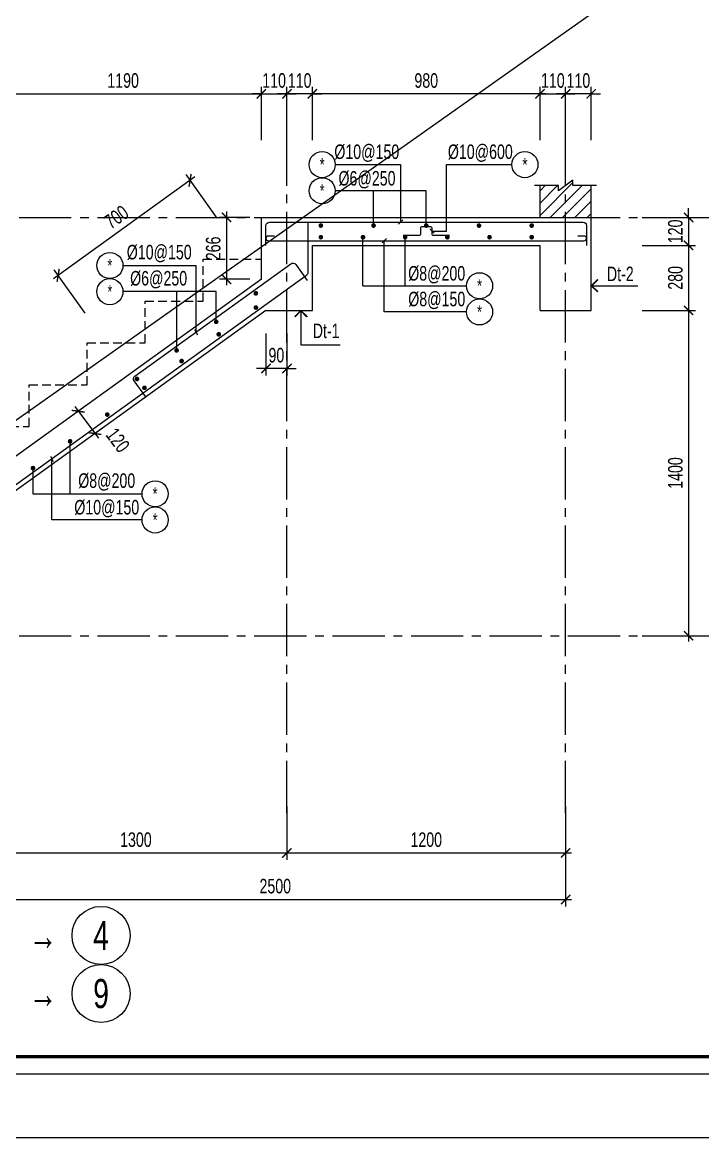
# Model space of a CAD drawing. Header units: millimetres. Extents: x -77370 to 109412, y -14880 to 214694.
# Drawn here: x 50851 to 56709, y 184994 to 194595 of the extents above; entities that cross this region are included whole.
import ezdxf
from ezdxf.enums import TextEntityAlignment as Align

# ---------------------------------------------------------------- set-up
doc = ezdxf.new("R2010")
doc.units = ezdxf.units.MM
doc.header["$LTSCALE"] = 300
doc.header["$MEASUREMENT"] = 0
doc.header["$PDMODE"] = 66
doc.linetypes.add('CENTER2', pattern=[1.125, 0.75, -0.125, 0.125, -0.125])
doc.linetypes.add('HIDDEN', pattern=[0.375, 0.25, -0.125])
doc.layers.get('0').update_dxf_attribs({"linetype": 'CONTINUOUS'})
doc.layers.get('DEFPOINTS').update_dxf_attribs({"linetype": 'CONTINUOUS'})
for name, color, linetype in [('CDC-KHUNGTEN', 7, 'CONTINUOUS'), ('CDC.01.AXIS', 160, 'CENTER2'), ('CDC.02.DIM', 1, 'CONTINUOUS'), ('CDC.03.BORDER', 3, 'CONTINUOUS'), ('CDC.06.TEXT', 2, 'CONTINUOUS'), ('CDC.10.HATCH', 251, 'CONTINUOUS'), ('CDC.11.NOTE', 8, 'CONTINUOUS'), ('CDC.14.STEELNUM', 2, 'CONTINUOUS'), ('KCS_HIDDEN', 8, 'HIDDEN'), ('KCS_SNODE', 6, 'CONTINUOUS'), ('KCS_STEEL', 4, 'CONTINUOUS'), ('KCS_TEXT_B', 2, 'CONTINUOUS')]:
    doc.layers.add(name, color=color, linetype=linetype)
doc.layers.add('KCS_Plotter', color=11, linetype='CONTINUOUS', plot=False)
doc.styles.add('KCS_BIGTEXT', font='arial.ttf', dxfattribs={"width": 0.7})
doc.styles.add('KCS_SMTEXT', font='arial.ttf', dxfattribs={"width": 0.7})
doc.dimstyles.new('KCS_DIM50 scale 2', dxfattribs={"dimscale": 50, "dimtxt": 2.5, "dimasz": 1.6, "dimexe": 1.2, "dimexo": 0, "dimgap": 1, "dimtad": 1, "dimdec": 0, "dimlfac": 0.5, "dimzin": 0, "dimdsep": 46, "dimtxsty": 'KCS_SMTEXT', "dimblk": 'ARCHTICK', "dimcen": 0, "dimdle": 1, "dimclrd": 256, "dimclre": 256, "dimclrt": 2, "dimadec": 0, "dimazin": 0, "dimtfac": 1, "dimtdec": 0, "dimtix": 1, "dimtmove": 2, "dimatfit": 3, "dimfxl": 1, "dimtolj": 1, "dimtzin": 0, "dimarcsym": 0})

# ---------------------------------------------------------------- blocks, each defined once
blk = doc.blocks.new('_ArchTick')
at = {"color": 0, "linetype": 'ByBlock', "const_width": 0.15}
blk.add_lwpolyline([(-0.5, -0.5), (0.5, 0.5)], dxfattribs=at)
blk = doc.blocks.new('*D1285')
at = {"layer": 'CDC.02.DIM', "lineweight": -2, "transparency": 16777216}
for p, q in [((53129.2, 187845.3), (53129.2, 187385.3)), ((55529.2, 187845.3), (55529.2, 187385.3)), ((53079.2, 187445.3), (55579.2, 187445.3))]:
    blk.add_line(p, q, dxfattribs=at)
at = {"layer": 'DEFPOINTS', "color": 0, "transparency": 16777216}
for p in [(53129.2, 187845.3), (55529.2, 187845.3), (55529.2, 187445.3)]:
    blk.add_point(p, dxfattribs=at)
at = {"layer": 'CDC.02.DIM', "lineweight": -2, "transparency": 16777216, "xscale": 80, "yscale": 80, "zscale": 80, "rotation": 180}
blk.add_blockref('_ArchTick', (53129.2, 187445.3), dxfattribs=at)
at = {"layer": 'CDC.02.DIM', "lineweight": -2, "transparency": 16777216, "xscale": 80, "yscale": 80, "zscale": 80}
blk.add_blockref('_ArchTick', (55529.2, 187445.3), dxfattribs=at)
at = {"layer": 'CDC.02.DIM', "color": 2, "transparency": 16777216, "insert": (54329.2, 187559.2), "char_height": 125, "attachment_point": 5, "style": 'KCS_SMTEXT'}
blk.add_mtext('\\A1;1200', dxfattribs=at)
blk = doc.blocks.new('*D1286')
at = {"layer": 'CDC.02.DIM', "lineweight": -2, "transparency": 16777216}
for p, q in [((50529.2, 187845.3), (50529.2, 187385.3)), ((53129.2, 187845.3), (53129.2, 187385.3)), ((50479.2, 187445.3), (53179.2, 187445.3))]:
    blk.add_line(p, q, dxfattribs=at)
at = {"layer": 'DEFPOINTS', "color": 0, "transparency": 16777216}
for p in [(50529.2, 187845.3), (53129.2, 187845.3), (53129.2, 187445.3)]:
    blk.add_point(p, dxfattribs=at)
at = {"layer": 'CDC.02.DIM', "lineweight": -2, "transparency": 16777216, "xscale": 80, "yscale": 80, "zscale": 80, "rotation": 180}
blk.add_blockref('_ArchTick', (50529.2, 187445.3), dxfattribs=at)
at = {"layer": 'CDC.02.DIM', "lineweight": -2, "transparency": 16777216, "xscale": 80, "yscale": 80, "zscale": 80}
blk.add_blockref('_ArchTick', (53129.2, 187445.3), dxfattribs=at)
at = {"layer": 'CDC.02.DIM', "color": 2, "transparency": 16777216, "insert": (51829.2, 187559.2), "char_height": 125, "attachment_point": 5, "style": 'KCS_SMTEXT'}
blk.add_mtext('\\A1;1300', dxfattribs=at)
blk = doc.blocks.new('*D1288')
at = {"layer": 'CDC.02.DIM', "lineweight": -2, "transparency": 16777216}
for p, q in [((53349.2, 193579.9), (53349.2, 194039.9)), ((55309.2, 193579.9), (55309.2, 194039.9)), ((55359.2, 193979.9), (53299.2, 193979.9))]:
    blk.add_line(p, q, dxfattribs=at)
at = {"layer": 'DEFPOINTS', "color": 0, "transparency": 16777216}
for p in [(53349.2, 193979.9), (53349.2, 193579.9), (55309.2, 193579.9)]:
    blk.add_point(p, dxfattribs=at)
at = {"layer": 'CDC.02.DIM', "lineweight": -2, "transparency": 16777216, "xscale": 80, "yscale": 80, "zscale": 80, "rotation": 180}
blk.add_blockref('_ArchTick', (53349.2, 193979.9), dxfattribs=at)
at = {"layer": 'CDC.02.DIM', "lineweight": -2, "transparency": 16777216, "xscale": 80, "yscale": 80, "zscale": 80}
blk.add_blockref('_ArchTick', (55309.2, 193979.9), dxfattribs=at)
at = {"layer": 'CDC.02.DIM', "color": 2, "transparency": 16777216, "insert": (54329.2, 194093.7), "char_height": 125, "attachment_point": 5, "style": 'KCS_SMTEXT'}
blk.add_mtext('\\A1;980', dxfattribs=at)
blk = doc.blocks.new('*D1289')
at = {"layer": 'CDC.02.DIM', "lineweight": -2, "transparency": 16777216}
for p, q in [((55529.2, 193579.9), (55529.2, 194039.9)), ((55749.2, 193579.9), (55749.2, 194039.9)), ((55529.2, 193979.9), (55449.2, 193979.9)), ((55749.2, 193979.9), (55529.2, 193979.9)), ((55749.2, 193979.9), (55829.2, 193979.9))]:
    blk.add_line(p, q, dxfattribs=at)
at = {"layer": 'DEFPOINTS', "color": 0, "transparency": 16777216}
for p in [(55529.2, 193979.9), (55529.2, 193579.9), (55749.2, 193579.9)]:
    blk.add_point(p, dxfattribs=at)
at = {"layer": 'CDC.02.DIM', "lineweight": -2, "transparency": 16777216, "xscale": 80, "yscale": 80, "zscale": 80}
blk.add_blockref('_ArchTick', (55529.2, 193979.9), dxfattribs=at)
at = {"layer": 'CDC.02.DIM', "lineweight": -2, "transparency": 16777216, "xscale": 80, "yscale": 80, "zscale": 80, "rotation": 180}
blk.add_blockref('_ArchTick', (55749.2, 193979.9), dxfattribs=at)
at = {"layer": 'CDC.02.DIM', "color": 2, "transparency": 16777216, "insert": (55639.2, 194093.7), "char_height": 125, "attachment_point": 5, "style": 'KCS_SMTEXT'}
blk.add_mtext('\\A1;110', dxfattribs=at)
blk = doc.blocks.new('*D996')
at = {"layer": 'CDC.02.DIM', "lineweight": -2, "transparency": 16777216}
for p, q in [((52529.4, 192910.7), (52260.6, 193284)), ((52336.2, 193264.5), (51118.9, 192388.1)), ((51393.2, 192092.7), (51124.4, 192466))]:
    blk.add_line(p, q, dxfattribs=at)
at = {"layer": 'DEFPOINTS', "color": 0, "transparency": 16777216}
for p in [(52529.4, 192910.7), (51159.5, 192417.3), (51393.2, 192092.7)]:
    blk.add_point(p, dxfattribs=at)
at = {"layer": 'CDC.02.DIM', "lineweight": -2, "transparency": 16777216, "xscale": 80, "yscale": 80, "zscale": 80}
for p, rotation in [((52295.6, 193235.3), 35.7538872544309), ((51159.5, 192417.3), 215.7538872544309)]:
    blk.add_blockref('_ArchTick', p, dxfattribs=dict(at, rotation=rotation))
at = {"layer": 'CDC.02.DIM', "color": 2, "transparency": 16777216, "insert": (51661.1, 192918.7), "char_height": 125, "attachment_point": 5, "rotation": 35.75389, "style": 'KCS_SMTEXT'}
blk.add_mtext('\\A1;700', dxfattribs=at)
blk = doc.blocks.new('*D999')
at = {"layer": 'CDC.02.DIM', "lineweight": -2, "transparency": 16777216}
for p, q in [((50529.2, 187845.3), (50529.2, 186985.3)), ((55529.2, 187845.3), (55529.2, 186985.3)), ((50479.2, 187045.3), (55579.2, 187045.3))]:
    blk.add_line(p, q, dxfattribs=at)
at = {"layer": 'DEFPOINTS', "color": 0, "transparency": 16777216}
for p in [(50529.2, 187845.3), (55529.2, 187845.3), (55529.2, 187045.3)]:
    blk.add_point(p, dxfattribs=at)
at = {"layer": 'CDC.02.DIM', "lineweight": -2, "transparency": 16777216, "xscale": 80, "yscale": 80, "zscale": 80, "rotation": 180}
blk.add_blockref('_ArchTick', (50529.2, 187045.3), dxfattribs=at)
at = {"layer": 'CDC.02.DIM', "lineweight": -2, "transparency": 16777216, "xscale": 80, "yscale": 80, "zscale": 80}
blk.add_blockref('_ArchTick', (55529.2, 187045.3), dxfattribs=at)
at = {"layer": 'CDC.02.DIM', "color": 2, "transparency": 16777216, "insert": (53029.2, 187159.2), "char_height": 125, "attachment_point": 5, "style": 'KCS_SMTEXT'}
blk.add_mtext('\\A1;2500', dxfattribs=at)
blk = doc.blocks.new('*D1000')
at = {"layer": 'CDC.02.DIM', "lineweight": -2, "transparency": 16777216}
for p, q in [((51391.8, 191292.3), (51284.1, 191211.6)), ((51302.1, 191287.6), (51506.1, 191015.6)), ((51535.7, 191100.4), (51428.1, 191019.6))]:
    blk.add_line(p, q, dxfattribs=at)
at = {"layer": 'DEFPOINTS', "color": 0, "transparency": 16777216}
for p in [(51391.8, 191292.3), (51535.7, 191100.4), (51476.1, 191055.6)]:
    blk.add_point(p, dxfattribs=at)
at = {"layer": 'CDC.02.DIM', "lineweight": -2, "transparency": 16777216, "xscale": 80, "yscale": 80, "zscale": 80}
for p, rotation in [((51332.1, 191247.6), 126.8698976458044), ((51476.1, 191055.6), 306.8698976458044)]:
    blk.add_blockref('_ArchTick', p, dxfattribs=dict(at, rotation=rotation))
at = {"layer": 'CDC.02.DIM', "color": 2, "transparency": 16777216, "insert": (51673.3, 190998), "char_height": 125, "attachment_point": 5, "rotation": 306.8699, "style": 'KCS_SMTEXT'}
blk.add_mtext('\\A1;120', dxfattribs=at)
blk = doc.blocks.new('*D1001')
at = {"layer": 'CDC.02.DIM', "lineweight": -2, "transparency": 16777216}
for p, q in [((56588.2, 192165.7), (56588.2, 189265.7)), ((56188.2, 192115.7), (56648.2, 192115.7)), ((56188.2, 189315.7), (56648.2, 189315.7))]:
    blk.add_line(p, q, dxfattribs=at)
at = {"layer": 'DEFPOINTS', "color": 0, "transparency": 16777216}
for p in [(56188.2, 192115.7), (56188.2, 189315.7), (56588.2, 189315.7)]:
    blk.add_point(p, dxfattribs=at)
at = {"layer": 'CDC.02.DIM', "lineweight": -2, "transparency": 16777216, "xscale": 80, "yscale": 80, "zscale": 80}
for p, rotation in [((56588.2, 192115.7), 90), ((56588.2, 189315.7), 270)]:
    blk.add_blockref('_ArchTick', p, dxfattribs=dict(at, rotation=rotation))
at = {"layer": 'CDC.02.DIM', "color": 2, "transparency": 16777216, "insert": (56474.4, 190715.7), "char_height": 125, "attachment_point": 5, "rotation": 90, "style": 'KCS_SMTEXT'}
blk.add_mtext('\\A1;1400', dxfattribs=at)
blk = doc.blocks.new('*D1002')
at = {"layer": 'CDC.02.DIM', "lineweight": -2, "transparency": 16777216}
for p, q in [((56188.2, 192915.7), (57048.2, 192915.7)), ((56988.2, 192965.7), (56988.2, 189265.7)), ((56188.2, 189315.7), (57048.2, 189315.7))]:
    blk.add_line(p, q, dxfattribs=at)
at = {"layer": 'DEFPOINTS', "color": 0, "transparency": 16777216}
for p in [(56188.2, 192915.7), (56188.2, 189315.7), (56988.2, 189315.7)]:
    blk.add_point(p, dxfattribs=at)
at = {"layer": 'CDC.02.DIM', "lineweight": -2, "transparency": 16777216, "xscale": 80, "yscale": 80, "zscale": 80}
for p, rotation in [((56988.2, 192915.7), 90), ((56988.2, 189315.7), 270)]:
    blk.add_blockref('_ArchTick', p, dxfattribs=dict(at, rotation=rotation))
at = {"layer": 'CDC.02.DIM', "color": 2, "transparency": 16777216, "insert": (56874.4, 191115.7), "char_height": 125, "attachment_point": 5, "rotation": 90, "style": 'KCS_SMTEXT'}
blk.add_mtext('\\A1;1800', dxfattribs=at)
blk = doc.blocks.new('*D1003')
at = {"layer": 'CDC.02.DIM', "lineweight": -2, "transparency": 16777216}
for p, q in [((56588.2, 192915.7), (56588.2, 192995.7)), ((56188.2, 192915.7), (56648.2, 192915.7)), ((56588.2, 192915.7), (56588.2, 192675.7)), ((56188.2, 192675.7), (56648.2, 192675.7)), ((56588.2, 192675.7), (56588.2, 192595.7))]:
    blk.add_line(p, q, dxfattribs=at)
at = {"layer": 'DEFPOINTS', "color": 0, "transparency": 16777216}
for p in [(56188.2, 192915.7), (56188.2, 192675.7), (56588.2, 192675.7)]:
    blk.add_point(p, dxfattribs=at)
at = {"layer": 'CDC.02.DIM', "lineweight": -2, "transparency": 16777216, "xscale": 80, "yscale": 80, "zscale": 80}
for p, rotation in [((56588.2, 192915.7), 270), ((56588.2, 192675.7), 90)]:
    blk.add_blockref('_ArchTick', p, dxfattribs=dict(at, rotation=rotation))
at = {"layer": 'CDC.02.DIM', "color": 2, "transparency": 16777216, "insert": (56474.4, 192795.7), "char_height": 125, "attachment_point": 5, "rotation": 90, "style": 'KCS_SMTEXT'}
blk.add_mtext('\\A1;120', dxfattribs=at)
blk = doc.blocks.new('*D1004')
at = {"layer": 'CDC.02.DIM', "lineweight": -2, "transparency": 16777216}
for p, q in [((56588.2, 192725.7), (56588.2, 192065.7)), ((56188.2, 192675.7), (56648.2, 192675.7)), ((56188.2, 192115.7), (56648.2, 192115.7))]:
    blk.add_line(p, q, dxfattribs=at)
at = {"layer": 'DEFPOINTS', "color": 0, "transparency": 16777216}
for p in [(56188.2, 192675.7), (56188.2, 192115.7), (56588.2, 192115.7)]:
    blk.add_point(p, dxfattribs=at)
at = {"layer": 'CDC.02.DIM', "lineweight": -2, "transparency": 16777216, "xscale": 80, "yscale": 80, "zscale": 80}
for p, rotation in [((56588.2, 192675.7), 90), ((56588.2, 192115.7), 270)]:
    blk.add_blockref('_ArchTick', p, dxfattribs=dict(at, rotation=rotation))
at = {"layer": 'CDC.02.DIM', "color": 2, "transparency": 16777216, "insert": (56474.4, 192395.7), "char_height": 125, "attachment_point": 5, "rotation": 90, "style": 'KCS_SMTEXT'}
blk.add_mtext('\\A1;280', dxfattribs=at)
blk = doc.blocks.new('*D956')
at = {"layer": 'CDC.02.DIM', "lineweight": -2, "transparency": 16777216}
for p, q in [((50529.2, 193579.9), (50529.2, 194039.9)), ((52909.2, 193579.9), (52909.2, 194039.9)), ((50479.2, 193979.9), (52959.2, 193979.9))]:
    blk.add_line(p, q, dxfattribs=at)
at = {"layer": 'DEFPOINTS', "color": 0, "transparency": 16777216}
for p in [(52909.2, 193979.9), (50529.2, 193579.9), (52909.2, 193579.9)]:
    blk.add_point(p, dxfattribs=at)
at = {"layer": 'CDC.02.DIM', "lineweight": -2, "transparency": 16777216, "xscale": 80, "yscale": 80, "zscale": 80, "rotation": 180}
blk.add_blockref('_ArchTick', (50529.2, 193979.9), dxfattribs=at)
at = {"layer": 'CDC.02.DIM', "lineweight": -2, "transparency": 16777216, "xscale": 80, "yscale": 80, "zscale": 80}
blk.add_blockref('_ArchTick', (52909.2, 193979.9), dxfattribs=at)
at = {"layer": 'CDC.02.DIM', "color": 2, "transparency": 16777216, "insert": (51719.2, 194093.7), "char_height": 125, "attachment_point": 5, "style": 'KCS_SMTEXT'}
blk.add_mtext('\\A1;1190', dxfattribs=at)
blk = doc.blocks.new('*D957')
at = {"layer": 'CDC.02.DIM', "lineweight": -2, "transparency": 16777216}
for p, q in [((52809.2, 192915.7), (52549.2, 192915.7)), ((52609.2, 192965.7), (52609.2, 192333.2)), ((52809.2, 192383.2), (52549.2, 192383.2))]:
    blk.add_line(p, q, dxfattribs=at)
at = {"layer": 'DEFPOINTS', "color": 0, "transparency": 16777216}
for p in [(52809.2, 192915.7), (52609.2, 192383.2), (52809.2, 192383.2)]:
    blk.add_point(p, dxfattribs=at)
at = {"layer": 'CDC.02.DIM', "lineweight": -2, "transparency": 16777216, "xscale": 80, "yscale": 80, "zscale": 80}
for p, rotation in [((52609.2, 192915.7), 90), ((52609.2, 192383.2), 270)]:
    blk.add_blockref('_ArchTick', p, dxfattribs=dict(at, rotation=rotation))
at = {"layer": 'CDC.02.DIM', "color": 2, "transparency": 16777216, "insert": (52495.3, 192649.5), "char_height": 125, "attachment_point": 5, "rotation": 90, "style": 'KCS_SMTEXT'}
blk.add_mtext('\\A1;266', dxfattribs=at)
blk = doc.blocks.new('*D958')
at = {"layer": 'CDC.02.DIM', "lineweight": -2, "transparency": 16777216}
for p, q in [((52948.4, 191915.7), (52948.4, 191555.7)), ((53129.2, 191915.7), (53129.2, 191555.7)), ((52948.4, 191615.7), (52868.4, 191615.7)), ((53129.2, 191615.7), (52948.4, 191615.7)), ((53129.2, 191615.7), (53209.2, 191615.7))]:
    blk.add_line(p, q, dxfattribs=at)
at = {"layer": 'DEFPOINTS', "color": 0, "transparency": 16777216}
for p in [(52948.4, 191915.7), (53129.2, 191915.7), (52948.4, 191615.7)]:
    blk.add_point(p, dxfattribs=at)
at = {"layer": 'CDC.02.DIM', "lineweight": -2, "transparency": 16777216, "xscale": 80, "yscale": 80, "zscale": 80}
blk.add_blockref('_ArchTick', (52948.4, 191615.7), dxfattribs=at)
at = {"layer": 'CDC.02.DIM', "lineweight": -2, "transparency": 16777216, "xscale": 80, "yscale": 80, "zscale": 80, "rotation": 180}
blk.add_blockref('_ArchTick', (53129.2, 191615.7), dxfattribs=at)
at = {"layer": 'CDC.02.DIM', "color": 2, "transparency": 16777216, "insert": (53038.8, 191729.5), "char_height": 125, "attachment_point": 5, "style": 'KCS_SMTEXT'}
blk.add_mtext('\\A1;90', dxfattribs=at)
blk = doc.blocks.new('*D1123')
at = {"layer": 'CDC.02.DIM', "lineweight": -2, "transparency": 16777216}
for p, q in [((55309.2, 193579.9), (55309.2, 194039.9)), ((55529.2, 193579.9), (55529.2, 194039.9)), ((55309.2, 193979.9), (55229.2, 193979.9)), ((55309.2, 193979.9), (55529.2, 193979.9)), ((55529.2, 193979.9), (55609.2, 193979.9))]:
    blk.add_line(p, q, dxfattribs=at)
at = {"layer": 'DEFPOINTS', "color": 0, "transparency": 16777216}
for p in [(55529.2, 193979.9), (55309.2, 193579.9), (55529.2, 193579.9)]:
    blk.add_point(p, dxfattribs=at)
at = {"layer": 'CDC.02.DIM', "lineweight": -2, "transparency": 16777216, "xscale": 80, "yscale": 80, "zscale": 80}
blk.add_blockref('_ArchTick', (55309.2, 193979.9), dxfattribs=at)
at = {"layer": 'CDC.02.DIM', "lineweight": -2, "transparency": 16777216, "xscale": 80, "yscale": 80, "zscale": 80, "rotation": 180}
blk.add_blockref('_ArchTick', (55529.2, 193979.9), dxfattribs=at)
at = {"layer": 'CDC.02.DIM', "color": 2, "transparency": 16777216, "insert": (55419.2, 194093.7), "char_height": 125, "attachment_point": 5, "style": 'KCS_SMTEXT'}
blk.add_mtext('\\A1;110', dxfattribs=at)
blk = doc.blocks.new('*D1124')
at = {"layer": 'CDC.02.DIM', "lineweight": -2, "transparency": 16777216}
for p, q in [((53129.2, 193579.9), (53129.2, 194039.9)), ((53349.2, 193579.9), (53349.2, 194039.9)), ((53129.2, 193979.9), (53049.2, 193979.9)), ((53349.2, 193979.9), (53129.2, 193979.9)), ((53349.2, 193979.9), (53429.2, 193979.9))]:
    blk.add_line(p, q, dxfattribs=at)
at = {"layer": 'DEFPOINTS', "color": 0, "transparency": 16777216}
for p in [(53129.2, 193979.9), (53129.2, 193579.9), (53349.2, 193579.9)]:
    blk.add_point(p, dxfattribs=at)
at = {"layer": 'CDC.02.DIM', "lineweight": -2, "transparency": 16777216, "xscale": 80, "yscale": 80, "zscale": 80}
blk.add_blockref('_ArchTick', (53129.2, 193979.9), dxfattribs=at)
at = {"layer": 'CDC.02.DIM', "lineweight": -2, "transparency": 16777216, "xscale": 80, "yscale": 80, "zscale": 80, "rotation": 180}
blk.add_blockref('_ArchTick', (53349.2, 193979.9), dxfattribs=at)
at = {"layer": 'CDC.02.DIM', "color": 2, "transparency": 16777216, "insert": (53239.2, 194093.7), "char_height": 125, "attachment_point": 5, "style": 'KCS_SMTEXT'}
blk.add_mtext('\\A1;110', dxfattribs=at)
blk = doc.blocks.new('*D1125')
at = {"layer": 'CDC.02.DIM', "lineweight": -2, "transparency": 16777216}
for p, q in [((52909.2, 193579.9), (52909.2, 194039.9)), ((53129.2, 193579.9), (53129.2, 194039.9)), ((52909.2, 193979.9), (52829.2, 193979.9)), ((52909.2, 193979.9), (53129.2, 193979.9)), ((53129.2, 193979.9), (53209.2, 193979.9))]:
    blk.add_line(p, q, dxfattribs=at)
at = {"layer": 'DEFPOINTS', "color": 0, "transparency": 16777216}
for p in [(53129.2, 193979.9), (52909.2, 193579.9), (53129.2, 193579.9)]:
    blk.add_point(p, dxfattribs=at)
at = {"layer": 'CDC.02.DIM', "lineweight": -2, "transparency": 16777216, "xscale": 80, "yscale": 80, "zscale": 80}
blk.add_blockref('_ArchTick', (52909.2, 193979.9), dxfattribs=at)
at = {"layer": 'CDC.02.DIM', "lineweight": -2, "transparency": 16777216, "xscale": 80, "yscale": 80, "zscale": 80, "rotation": 180}
blk.add_blockref('_ArchTick', (53129.2, 193979.9), dxfattribs=at)
at = {"layer": 'CDC.02.DIM', "color": 2, "transparency": 16777216, "insert": (53019.2, 194093.7), "char_height": 125, "attachment_point": 5, "style": 'KCS_SMTEXT'}
blk.add_mtext('\\A1;110', dxfattribs=at)
blk = doc.blocks.new('Khung tên chuẩn')
at = {"layer": 'CDC-KHUNGTEN', "color": 8}
blk.add_lwpolyline([(75096, 1100), (83000, 1100), (83000, 58300), (3000, 58300), (3000, 1100), (75096, 1100)], dxfattribs=at)
at = {"layer": 'CDC-KHUNGTEN', "color": 255, "lineweight": 60}
blk.add_lwpolyline([(74900, 1400), (74900, 58000), (3300, 58000), (3300, 1400), (74900, 1400)], close=True, dxfattribs=at)
at = {"layer": 'DEFPOINTS', "color": 1, "ltscale": 0.2}
blk.add_lwpolyline([(0, 0), (0, 59400), (84100, 59400), (84100, 0), (0, 0)], close=True, dxfattribs=at)

msp = doc.modelspace()

# ---------------------------------------------------------------- hatches: boundary and pattern name
at = {"layer": 'CDC.10.HATCH'}
h = msp.add_hatch(dxfattribs=at)
h.set_pattern_fill('ANSI31', color=256, scale=600, style=0)
h.set_pattern_definition([(45, (-2672004.09, 1251434.96), (-53.0330086, 53.0330086), [])])
h.paths.add_polyline_path([(55591.7, 193190.4), (55749.2, 193190.4), (55749.2, 192915.7), (55309.2, 192915.7), (55309.2, 193190.4), (55466.7, 193190.4), (55466.7, 193143.6), (55591.7, 193237.3)])

# ---------------------------------------------------------------- linework, layer by layer
at = {"layer": 'CDC.01.AXIS', "ltscale": 2}
for p, q in [((53129.2, 187788.4), (53129.2, 193629.7)), ((55529.2, 187788.4), (55529.2, 193629.7)), ((44747.9, 192915.7), (56188.2, 192915.7)), ((44747.9, 189315.7), (56188.2, 189315.7))]:
    msp.add_line(p, q, dxfattribs=at)
at = {"layer": 'CDC.02.DIM'}
for centre in [(51529.2, 186735.3), (51529.2, 186235.3)]:
    msp.add_circle(centre, 250, dxfattribs=at)
at = {"layer": 'CDC.03.BORDER'}
for p, q in [((55309.2, 192915.7), (55309.2, 193190.4)), ((55749.2, 192115.7), (55749.2, 193190.4)), ((52909.2, 192383.2), (52909.2, 192915.7)), ((52909.2, 192915.7), (55749.2, 192915.7)), ((53349.2, 192115.7), (53349.2, 192675.7)), ((53349.2, 192675.7), (55309.2, 192675.7)), ((55309.2, 192115.7), (55309.2, 192675.7)), ((52909.2, 192383.2), (48648.8, 189315.7)), ((52948.4, 192115.7), (48726.2, 189075.7)), ((52948.4, 192115.7), (53349.2, 192115.7)), ((55309.2, 192115.7), (55749.2, 192115.7))]:
    msp.add_line(p, q, dxfattribs=at)
at = {"layer": 'CDC.03.BORDER', "color": 1}
msp.add_lwpolyline([(55796, 193190.4), (55591.7, 193190.4), (55591.7, 193237.3), (55466.7, 193143.6), (55466.7, 193190.4), (55262.3, 193190.4)], dxfattribs=at)
at = {"layer": 'CDC.11.NOTE'}
for p, q in [((53545.3, 193370.5), (54108.8, 193370.5)), ((54108.8, 193370.5), (54108.8, 192875.7)), ((54329.2, 193145.5), (53545.3, 193145.5)), ((53875.3, 192845.7), (53875.3, 193145.5)), ((54329.2, 192845.7), (54329.2, 193145.5)), ((53784.5, 192327.6), (53784.5, 192745.7)), ((53968.1, 192102.6), (53968.1, 192715.7)), ((54147.6, 192327.6), (54147.6, 192745.7)), ((51717.7, 192502), (52346.9, 192502)), ((52346.9, 191929.1), (52346.9, 192502)), ((53784.5, 192327.6), (54675.8, 192327.6)), ((52520.6, 192277), (51717.7, 192277)), ((52179.4, 192277), (52179.4, 191771.5)), ((52520.6, 192017.1), (52520.6, 192277)), ((54675.8, 192102.6), (53968.1, 192102.6)), ((51262.9, 190536.9), (51262.9, 190988.4)), ((51106, 190311.9), (51106, 190838.8)), ((50943, 190758.1), (50943, 190536.9)), ((50943, 190536.9), (51882, 190536.9)), ((51882, 190311.9), (51106, 190311.9))]:
    msp.add_line(p, q, dxfattribs=at)
at = {"layer": 'CDC.11.NOTE', "color": 3}
for p, q in [((54127.3, 192894.3), (54090.2, 192857.1)), ((54360.6, 192816.8), (54397.7, 192779.6)), ((53986.7, 192734.3), (53949.6, 192697.1)), ((52335, 191952.5), (52358.8, 191905.7)), ((51094.1, 190861.8), (51117.9, 190815))]:
    msp.add_line(p, q, dxfattribs=at)
at = {"layer": 'CDC.11.NOTE'}
for points in [[(54379.2, 192798.2), (54502.7, 192798.2), (54502.7, 193370.5), (55066.1, 193370.5)], [(55749.2, 192328), (55802.2, 192381), (55805.7, 192377.5), (55754.2, 192328), (55805.7, 192278.5), (55802.2, 192275), (55749.2, 192328), (56150.4, 192328)], [(53250, 192115.7), (53303.1, 192062.7), (53299.5, 192059.1), (53250, 192110.7), (53200.5, 192059.1), (53197, 192062.7), (53250, 192115.7), (53250, 191820.4), (53586.6, 191820.4)]]:
    msp.add_lwpolyline(points, dxfattribs=at)
at = {"layer": 'CDC.14.STEELNUM', "color": 8}
for centre in [(53432.8, 193370.5), (55178.6, 193370.5), (53432.8, 193145.5), (51605.2, 192502), (54788.3, 192327.6), (51605.2, 192277), (54788.3, 192102.6), (51994.5, 190536.9), (51994.5, 190311.9)]:
    msp.add_circle(centre, 112.5, dxfattribs=at)
at = {"layer": 'KCS_HIDDEN'}
msp.add_lwpolyline([(48409.2, 189315.7), (48409.2, 189675.7), (48909.2, 189675.7), (48909.2, 190035.7), (49409.2, 190035.7), (49409.2, 190395.7), (49909.2, 190395.7), (49909.2, 190755.7), (50409.2, 190755.7), (50409.2, 191115.7), (50909.2, 191115.7), (50909.2, 191475.7), (51409.2, 191475.7), (51409.2, 191835.7), (51909.2, 191835.7), (51909.2, 192195.7), (52409.2, 192195.7), (52409.2, 192555.7), (52909.2, 192555.7), (52909.2, 192915.7)], dxfattribs=at)
at = {"layer": 'KCS_Plotter'}
msp.add_line((42050, 184994.5), (84100, 214694.5), dxfattribs=at)
at = {"layer": 'KCS_SNODE', "const_width": 20}
for points in [[(53431.3, 192847.1, 1), (53411.5, 192844.3, 1)], [(53885.2, 192847.1, 1), (53865.4, 192844.3, 1)], [(54339.1, 192847.1, 1), (54319.3, 192844.3, 1)], [(54793, 192847.1, 1), (54773.2, 192844.3, 1)], [(55227.1, 192847.1, -1), (55246.9, 192844.3, -1)], [(53431.3, 192747.1, 1), (53411.5, 192744.3, 1)], [(53794.4, 192747.1, 1), (53774.6, 192744.3, 1)], [(54157.5, 192747.1, 1), (54137.7, 192744.3, 1)], [(54520.6, 192747.1, 1), (54500.8, 192744.3, 1)], [(54883.8, 192747.1, 1), (54864, 192744.3, 1)], [(55227.1, 192747.1, -1), (55246.9, 192744.3, -1)], [(52851.8, 192264.2, -1), (52871.6, 192261.3, -1)], [(52852.6, 192141.6, -1), (52872.4, 192138.7, -1)], [(52510.7, 192018.6, -1), (52530.5, 192015.7, -1)], [(52552.5, 191911.2, 1), (52532.7, 191908.4, 1)], [(52169.5, 191772.9, -1), (52189.3, 191770.1, -1)], [(52232.6, 191680.9, 1), (52212.8, 191678, 1)], [(51828.4, 191527.3, -1), (51848.2, 191524.5, -1)], [(51912.7, 191450.5, 1), (51892.9, 191447.7, 1)], [(51592.7, 191220.2, 1), (51573, 191217.3, 1)], [(51272.8, 190989.9, 1), (51253, 190987, 1)], [(50952.9, 190759.5, 1), (50933.1, 190756.7, 1)]]:
    msp.add_lwpolyline(points, format="xyb", close=True, dxfattribs=at)
at = {"layer": 'KCS_STEEL', "color": 4}
for points in [[(53309.2, 192875.7), (53309.2, 192440.1, -0.241215), (53296.7, 192415.8), (48713.3, 189115.7), (45249.2, 189115.7)], [(52949.2, 192675.7), (52949.2, 192845.7, -0.414214), (52979.2, 192875.7), (55679.2, 192875.7, -0.414214), (55709.2, 192845.7), (55709.2, 192675.7)], [(53022.6, 192755.7), (52969.2, 192755.7, 1), (52969.2, 192715.7), (55689.2, 192715.7, 1), (55689.2, 192755.7), (55635.7, 192755.7)], [(51913.3, 191370.4), (51813.9, 191508.4, -0.414214), (51820.7, 191550.2), (53163.7, 192517.2, -0.414214), (53205.6, 192510.4), (53304.9, 192372.4)]]:
    msp.add_lwpolyline(points, format="xyb", dxfattribs=at)
at = {"layer": 'KCS_STEEL'}
msp.add_lwpolyline([(54529.2, 192760.7), (54391.7, 192760.7, -0.414214), (54379.2, 192773.2), (54379.2, 192823.2, 0.414214), (54366.7, 192835.7), (54291.7, 192835.7, 0.414214), (54279.2, 192823.2), (54279.2, 192773.2, -0.414214), (54266.7, 192760.7), (54129.2, 192760.7)], format="xyb", dxfattribs=at)

# ---------------------------------------------------------------- block references
at = {"xscale": 0.5000000002619345, "yscale": 0.5000000002619345, "zscale": 0.5000000002619345}
msp.add_blockref('Khung tên chuẩn', (42050, 184994.5), dxfattribs=at)

# ---------------------------------------------------------------- texts
at = {"layer": 'CDC.02.DIM', "color": 4, "style": 'KCS_SMTEXT', "width": 0.7}
for s, p in [('4', (51529.2, 186735.3)), ('→', (51029.2, 186735.3)), ('9', (51529.2, 186235.3)), ('→', (51029.2, 186235.3))]:
    msp.add_text(s, height=250, dxfattribs=at).set_placement(p, align=Align.MIDDLE)
at = {"layer": 'CDC.06.TEXT', "color": 2, "linetype": 'ByBlock', "style": 'KCS_SMTEXT', "width": 0.7}
for s, p in [('%%C10@150', (53817, 193472.3)), ('%%C10@600', (54794.5, 193472.3)), ('%%C6@250', (53819, 193243.6)), ('%%C10@150', (52030, 192608.1)), ('%%C8@200', (54419.1, 192425.6)), ('%%C6@250', (52024.9, 192383.1)), ('%%C8@150', (54419.6, 192204.4)), ('%%C8@200', (51577.9, 190641.5)), ('%%C10@150', (51578.2, 190412.1))]:
    msp.add_text(s, height=125, dxfattribs=at).set_placement(p, align=Align.MIDDLE)
at = {"layer": 'CDC.14.STEELNUM'}
for style, width, p in [('KCS_SMTEXT', 0.7, (53432.8, 193370.5)), ('KCS_BIGTEXT', 0.75, (55178.6, 193370.5)), ('KCS_SMTEXT', 0.65, (53432.8, 193145.5)), ('KCS_SMTEXT', 0.7, (51605.2, 192502)), ('KCS_SMTEXT', 0.65, (51605.2, 192277)), ('KCS_SMTEXT', 0.7, (54788.3, 192327.6)), ('KCS_SMTEXT', 0.7, (54788.3, 192102.6)), ('KCS_SMTEXT', 0.7, (51994.5, 190536.9)), ('KCS_SMTEXT', 0.7, (51994.5, 190311.9))]:
    msp.add_text('*', height=112.5, dxfattribs=dict(at, style=style, width=width)).set_placement(p, align=Align.MIDDLE)
at = {"layer": 'KCS_TEXT_B', "color": 3, "linetype": 'ByBlock', "style": 'KCS_SMTEXT', "width": 0.7}
for s, p in [('Dt-2', (55999.8, 192430.2)), ('Dt-1', (53467.2, 191938.9))]:
    msp.add_text(s, height=125, dxfattribs=at).set_placement(p, align=Align.MIDDLE)

# ---------------------------------------------------------------- dimensions: what is measured, and where the dimension line sits
at = {"layer": 'CDC.02.DIM'}
for base, p1, p2, angle, picture, middle in [((52909.2, 193979.9), (50529.2, 193579.9), (52909.2, 193579.9), 180, '*D956', (51719.2, 194093.7)), ((53129.2, 193979.9), (52909.2, 193579.9), (53129.2, 193579.9), 180, '*D1125', (53019.2, 194093.7)), ((55529.2, 193979.9), (55309.2, 193579.9), (55529.2, 193579.9), 180, '*D1123', (55419.2, 194093.7)), ((56588.2, 192675.7), (56188.2, 192915.7), (56188.2, 192675.7), 90, '*D1003', (56474.4, 192795.7)), ((52609.2, 192383.2), (52809.2, 192915.7), (52809.2, 192383.2), 90, '*D957', (52495.3, 192649.5)), ((56988.2, 189315.7), (56188.2, 192915.7), (56188.2, 189315.7), 90, '*D1002', (56874.4, 191115.7)), ((56588.2, 192115.7), (56188.2, 192675.7), (56188.2, 192115.7), 90, '*D1004', (56474.4, 192395.7)), ((56588.2, 189315.7), (56188.2, 192115.7), (56188.2, 189315.7), 90, '*D1001', (56474.4, 190715.7)), ((53129.2, 187445.3), (50529.2, 187845.3), (53129.2, 187845.3), 180, '*D1286', (51829.2, 187559.2)), ((55529.2, 187045.3), (50529.2, 187845.3), (55529.2, 187845.3), 180, '*D999', (53029.2, 187159.2)), ((55529.2, 187445.3), (53129.2, 187845.3), (55529.2, 187845.3), 180, '*D1285', (54329.2, 187559.2))]:
    dim = msp.add_linear_dim(base=base, p1=p1, p2=p2, angle=angle, dimstyle='KCS_DIM50 scale 2', dxfattribs=at)
    dim.commit()
    dim.dimension.update_dxf_attribs({"geometry": picture, "text_midpoint": middle})
for base, p1, p2, picture, middle in [((53129.2, 193979.9), (53349.2, 193579.9), (53129.2, 193579.9), '*D1124', (53239.2, 194093.7)), ((53349.2, 193979.9), (55309.2, 193579.9), (53349.2, 193579.9), '*D1288', (54329.2, 194093.7)), ((55529.2, 193979.9), (55749.2, 193579.9), (55529.2, 193579.9), '*D1289', (55639.2, 194093.7)), ((52948.4, 191615.7), (53129.2, 191915.7), (52948.4, 191915.7), '*D958', (53038.8, 191729.5))]:
    dim = msp.add_linear_dim(base=base, p1=p1, p2=p2, dimstyle='KCS_DIM50 scale 2', dxfattribs=at)
    dim.commit()
    dim.dimension.update_dxf_attribs({"geometry": picture, "text_midpoint": middle})
dim = msp.add_aligned_dim(p1=(52529.4, 192910.7), p2=(51393.2, 192092.7), distance=-400, dimstyle='KCS_DIM50 scale 2', dxfattribs=at)
dim.commit()
dim.dimension.update_dxf_attribs({"geometry": '*D996', "text_midpoint": (51661.1, 192918.7)})
dim = msp.add_linear_dim(base=(51476.1, 191055.6), p1=(51391.8, 191292.3), p2=(51535.7, 191100.4), angle=306.8699, dimstyle='KCS_DIM50 scale 2', dxfattribs=at)
dim.commit()
dim.dimension.update_dxf_attribs({"geometry": '*D1000', "text_midpoint": (51673.3, 190998), "dimtype": 161})

doc.saveas('drawing.dxf')
